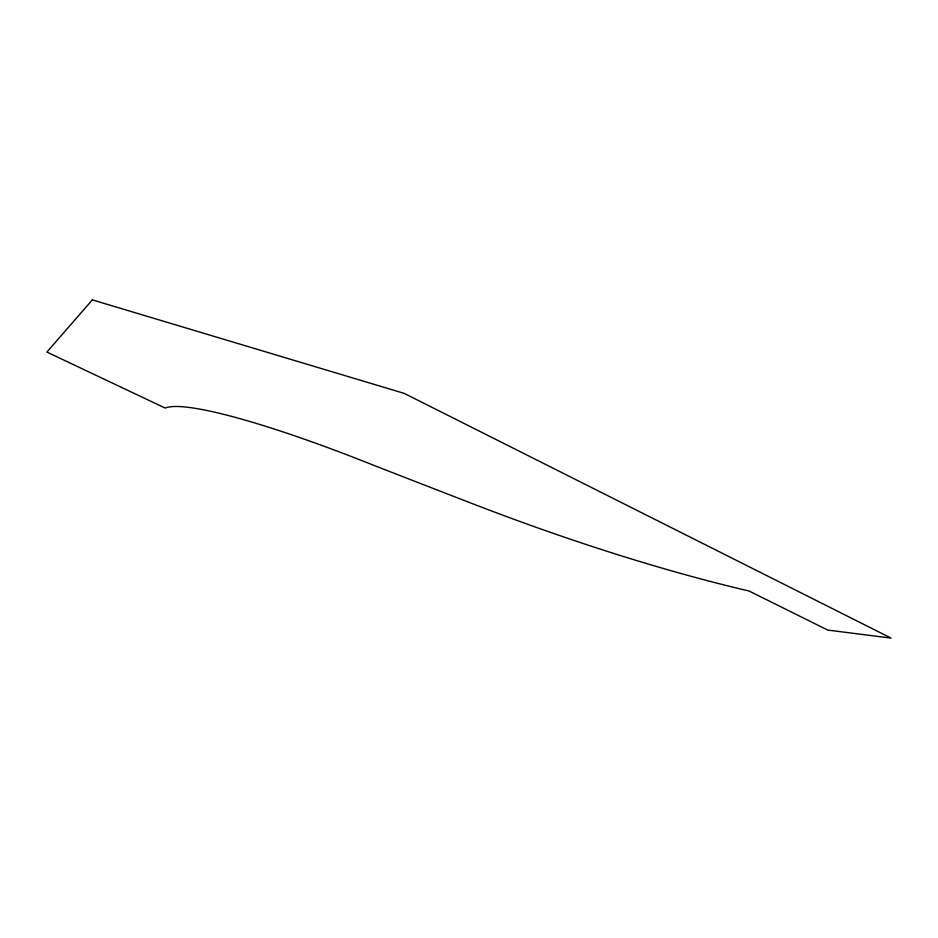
<?xml version="1.0" encoding="UTF-8"?>
<svg xmlns="http://www.w3.org/2000/svg" width="938" height="938" viewBox="0 0 938 938"><rect width="100%" height="100%" fill="white"/><g stroke="black" fill="none" stroke-linecap="round" stroke-linejoin="round"><path stroke-width="1.41" d="M92.334 299.89L46.9 352.067L165.252 408.089A259.298 33.721 23.1 0 1 375.763 466.139L468.273 502.053A669.04 161.981 23.5 0 0 749.134 591.046L827.715 630.066L891.1 638.11L404.243 393.385L92.334 299.89"/></g></svg>
